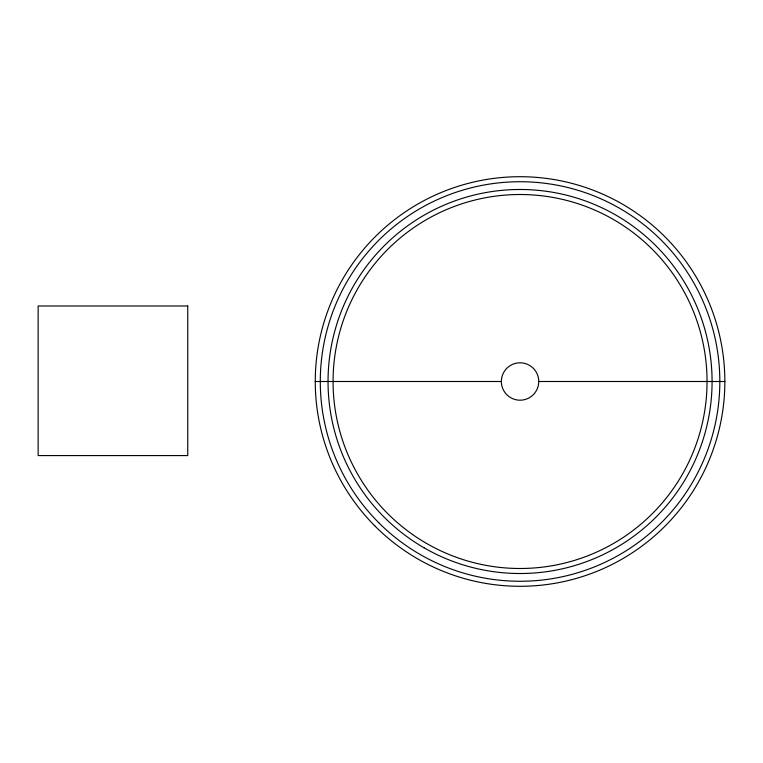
<?xml version="1.0" encoding="UTF-8"?>
<svg xmlns="http://www.w3.org/2000/svg" width="763" height="763" viewBox="0 0 763 763"><rect width="100%" height="100%" fill="white"/><g stroke="black" fill="none" stroke-linecap="round" stroke-linejoin="round"><path stroke-width="1.14" d="M315.262 381.5L501.358 381.5M538.754 381.5A18.703 18.703 0 0 0 510.705 365.305A18.703 18.703 0 0 0 510.705 397.695A18.703 18.703 0 0 0 538.754 381.5L724.85 381.5M187.746 305.992L38.15 305.992L38.15 455.578L187.746 455.578L187.746 305.992M426.555 543.437A186.992 186.992 0 0 0 707.043 381.5A186.992 186.992 0 0 0 426.555 219.563A186.992 186.992 0 0 0 426.555 543.437M424.047 547.796A192.028 192.028 0 0 0 712.079 381.5A192.028 192.028 0 0 0 424.047 215.204A192.028 192.028 0 0 0 424.047 547.796M378.801 522.75A199.763 199.763 0 0 0 713.014 433.203A199.763 199.763 0 0 0 468.348 188.537A199.763 199.763 0 0 0 378.801 522.75M375.243 526.317A204.799 204.799 0 0 0 717.869 434.509A204.799 204.799 0 0 0 467.051 183.683A204.799 204.799 0 0 0 375.243 526.317"/></g></svg>
